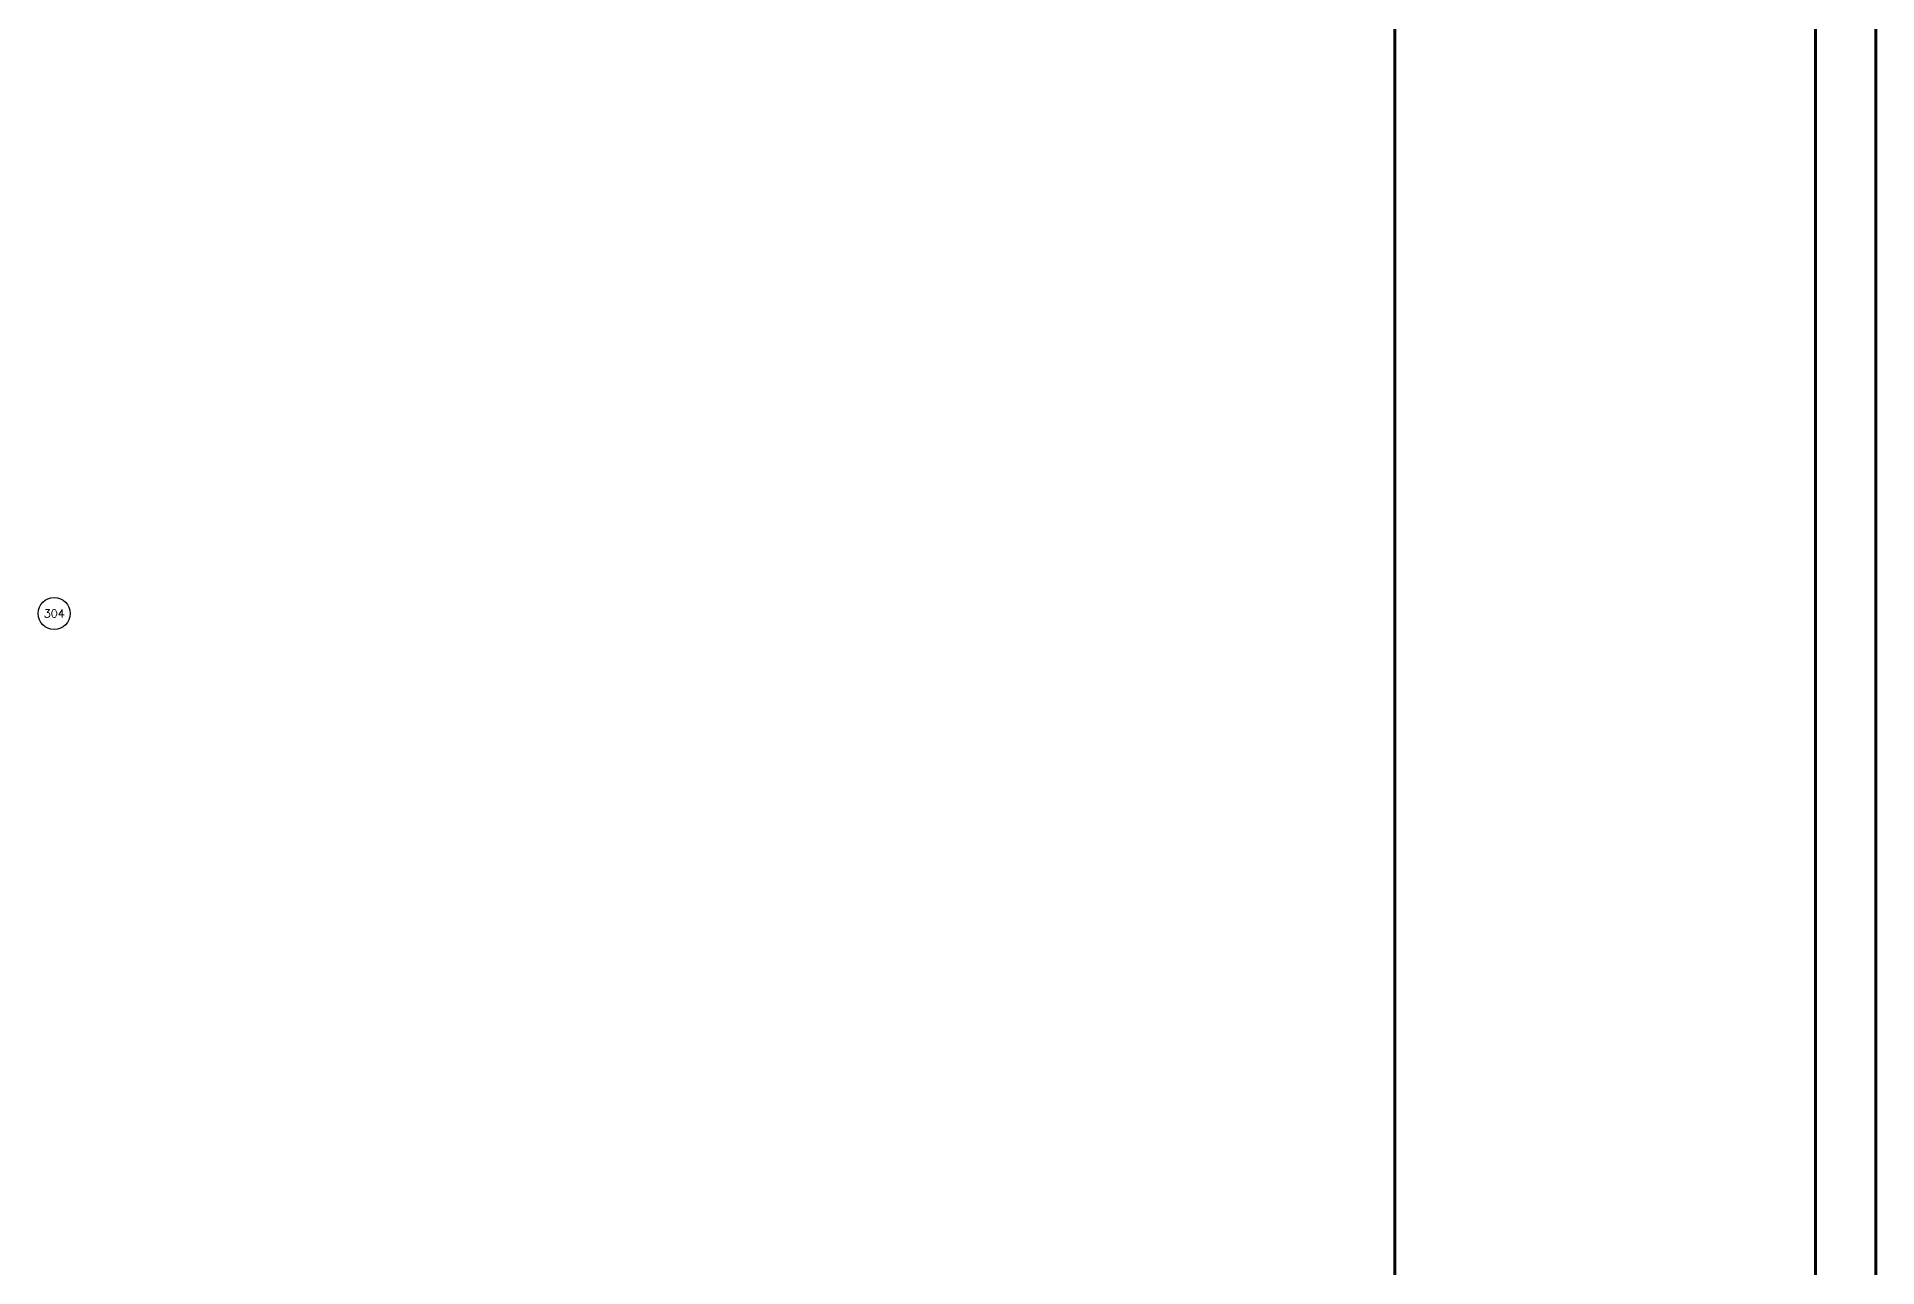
# Model space of a CAD drawing. Extents: x -1396510 to 1250330, y -1892470 to 1623980.
# Drawn here: x -122005 to -76066, y -1457473 to -1426761 of the extents above; entities that cross this region are included whole.
import ezdxf
from ezdxf.enums import TextEntityAlignment as Align

# ---------------------------------------------------------------- set-up
doc = ezdxf.new("R2010")
doc.units = 0
doc.header["$LTSCALE"] = 1000
doc.header["$MEASUREMENT"] = 0
doc.layers.get('Defpoints').update_dxf_attribs({"color": 210})
doc.layers.add('0-cxFrame', color=155, linetype='Continuous')
doc.layers.add('A-AXIS-D', color=1, linetype='Continuous')
doc.layers.add('0-cxText', color=131, linetype='Continuous', lineweight=25)
doc.layers.add('A-云线2', color=3, linetype='Continuous', plot=False)
doc.styles.add('_TCH_AXIS', font='COMPLEX', dxfattribs={"bigfont": 'GBCBIG'})
doc.styles.add('cx_tuming', font='simhei.ttf')
doc.styles.add('cx_tuqian1', font='')
doc.styles.add('黑体', font='simhei.ttf', dxfattribs={"height": 12})
doc.styles.get('cx_tuqian1').set_extended_font_data('SimSun')

# ---------------------------------------------------------------- blocks, each defined once
blk = doc.blocks.new('世赫3#厂房屋顶0821')
at = {"layer": 'A-AXIS-D'}
blk.add_circle((191283.7, -17885.7), 400, dxfattribs=at)
at = {"layer": 'A-AXIS-D', "color": 7, "style": '_TCH_AXIS'}
blk.add_text('304', height=199.75, dxfattribs=at).set_placement((191022.2, -17985.6), (191545.3, -17985.6), align=Align.FIT)
blk = doc.blocks.new('zjcx_T0(Dragon)')
at = {"layer": '0-cxFrame', "const_width": 50}
blk.add_lwpolyline([(0, 82100), (-7000, 82100), (-7000, 0), (0, 0)], close=True, dxfattribs=at)
blk = doc.blocks.new('TK22.A0+2 L(Dragon)')
at = {"layer": '0-cxFrame', "color": 7, "const_width": 0.5}
blk.add_lwpolyline([(0, 0), (-1783, 0), (-1783, 841), (0, 841)], close=True, dxfattribs=at)
at = {"layer": '0-cxFrame', "const_width": 0.5}
for points in [[(-80, 10), (-1763, 10), (-1763, 831), (-80, 831)], [(-10, 10), (-80, 10), (-80, 831), (-10, 831)]]:
    blk.add_lwpolyline(points, close=True, dxfattribs=at)
at = {"layer": '0-cxFrame', "xscale": 0.01, "yscale": 0.01, "zscale": 0.01}
blk.add_blockref('zjcx_T0(Dragon)', (-10, 10), dxfattribs=at)
at = {"style": '黑体', "flags": 4}
blk.add_attdef('图幅', text='', height=3.3, dxfattribs=at).set_placement((-40, 3), align=Align.RIGHT)
at = {"layer": '0-cxText', "flags": 4}
for tag, height, style, p in [('建设单位', 3.5, 'cx_tuming', (-45, 240)), ('项目名称', 3.5, 'cx_tuming', (-45, 210)), ('子项名称', 3.5, 'cx_tuming', (-45, 180)), ('工程编号', 3.3, 'cx_tuqian1', (-35, 165)), ('图名1', 3.5, 'cx_tuming', (-45, 87)), ('图名2', 3.5, 'cx_tuming', (-45, 79)), ('图名3', 3.5, 'cx_tuming', (-45, 71)), ('出图日期', 3.3, 'cx_tuqian1', (-39, 60)), ('专业', 3.3, 'cx_tuqian1', (-55, 52)), ('图号', 3.3, 'cx_tuqian1', (-55, 44)), ('版次', 3.3, 'cx_tuqian1', (-20, 44))]:
    blk.add_attdef(tag, text='', height=height, dxfattribs=dict(at, style=style)).set_placement(p, align=Align.MIDDLE)
at = {"layer": 'Defpoints', "color": 6, "flags": 4}
for tag, height, style, p in [('tufu', 3.3, '黑体', (-12, 12)), ('dwfname', 4, 'cx_tuqian1', (-80, 3))]:
    blk.add_attdef(tag, text='', height=height, dxfattribs=dict(at, style=style)).set_placement(p, align=Align.RIGHT)

msp = doc.modelspace()

# ---------------------------------------------------------------- block references
at = {"layer": 'A-云线2'}
msp.add_blockref('世赫3#厂房屋顶0821', (-312854.2, -1423270), dxfattribs=at)

# ---------------------------------------------------------------- next in the draw order: block references
at = {"layer": '0-cxFrame', "xscale": 150, "yscale": 150, "zscale": 150}
msp.add_blockref('TK22.A0+2 L(Dragon)', (-76103.8, -1522236), dxfattribs=at)

doc.saveas('drawing.dxf')
